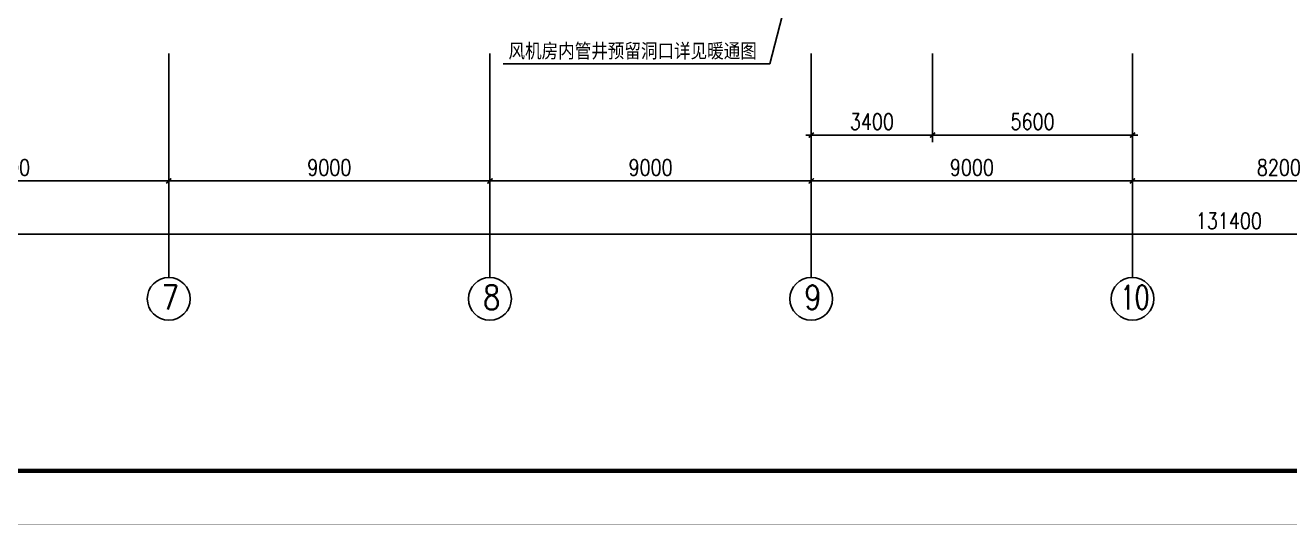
# Model space of a CAD drawing. Extents: x 953929 to 1132291, y -67290 to 107124.
# Drawn here: x 1024126 to 1059548, y -19038 to -5051 of the extents above; entities that cross this region are included whole.
import ezdxf

# ---------------------------------------------------------------- set-up
doc = ezdxf.new("R2010")
doc.units = 0
doc.header["$MEASUREMENT"] = 0
doc.layers.get('0').update_dxf_attribs({"linetype": 'CONTINUOUS'})
doc.layers.get('DEFPOINTS').update_dxf_attribs({"linetype": 'CONTINUOUS'})
doc.layers.add('DIM', color=7, linetype='CONTINUOUS')
doc.layers.add('WINDOWS', color=4, linetype='CONTINUOUS')
doc.styles.add('CHINA', font='SimSun.ttf', dxfattribs={"width": 0.85, "height": 150})
doc.styles.add('DIM_FONT', font='SIMPLEX.shx', dxfattribs={"width": 0.8})
doc.dimstyles.new('NORMAL', dxfattribs={"dimtxt": 450, "dimasz": 1, "dimexe": 150, "dimexo": 0, "dimgap": 150, "dimtad": 1, "dimdec": 0, "dimzin": 0, "dimdsep": 46, "dimtxsty": 'DIM_FONT', "dimblk1": '1', "dimblk2": '1', "dimsah": 1, "dimcen": 0, "dimclrd": 4, "dimclre": 4, "dimclrt": 4, "dimadec": 0, "dimazin": 0, "dimtfac": 1, "dimtdec": 0, "dimtmove": 0, "dimatfit": 3, "dimldrblk": '1', "dimfxl": 0, "dimtolj": 1, "dimtzin": 0, "dimarcsym": 0})

# ---------------------------------------------------------------- blocks, each defined once
blk = doc.blocks.new('1')
at = {"layer": 'DIM'}
for p, q in [((-150, 0), (150, 0)), ((0, -200), (0, 200))]:
    blk.add_line(p, q, dxfattribs=at)
at = {"layer": 'DIM', "const_width": 45}
blk.add_lwpolyline([(-71, -71), (71, 71)], dxfattribs=at)
blk = doc.blocks.new('*D48')
at = {"layer": 'DEFPOINTS', "color": 0}
for p in [(1055144, -5837), (1063344, -5837), (1055144, -9410)]:
    blk.add_point(p, dxfattribs=at)
at = {"layer": 'DIM', "color": 4}
for p, q in [((1055144, -5837), (1055144, -9560)), ((1063344, -5837), (1063344, -9560)), ((1063343, -9410), (1055145, -9410))]:
    blk.add_line(p, q, dxfattribs=at)
at = {"layer": 'DIM', "color": 4, "rotation": 180}
blk.add_blockref('1', (1055144, -9410), dxfattribs=at)
at = {"layer": 'DIM', "color": 4}
blk.add_blockref('1', (1063344, -9410), dxfattribs=at)
at = {"layer": 'DIM', "color": 4, "insert": (1059244, -9035), "char_height": 450, "attachment_point": 5, "style": 'DIM_FONT'}
blk.add_mtext('\\A1;8200', dxfattribs=at)
blk = doc.blocks.new('*D53')
at = {"layer": 'DEFPOINTS', "color": 0}
for p in [(1037144, -5837), (1046144, -5837), (1037144, -9410)]:
    blk.add_point(p, dxfattribs=at)
at = {"layer": 'DIM', "color": 4}
for p, q in [((1037144, -5837), (1037144, -9560)), ((1046144, -5837), (1046144, -9560)), ((1046143, -9410), (1037145, -9410))]:
    blk.add_line(p, q, dxfattribs=at)
at = {"layer": 'DIM', "color": 4, "rotation": 180}
blk.add_blockref('1', (1037144, -9410), dxfattribs=at)
at = {"layer": 'DIM', "color": 4}
blk.add_blockref('1', (1046144, -9410), dxfattribs=at)
at = {"layer": 'DIM', "color": 4, "insert": (1041644, -9035), "char_height": 450, "attachment_point": 5, "style": 'DIM_FONT'}
blk.add_mtext('\\A1;9000', dxfattribs=at)
blk = doc.blocks.new('*D52')
at = {"layer": 'DEFPOINTS', "color": 0}
for p in [(1046144, -5837), (1055144, -5837), (1046144, -9410)]:
    blk.add_point(p, dxfattribs=at)
at = {"layer": 'DIM', "color": 4}
for p, q in [((1046144, -5837), (1046144, -9560)), ((1055144, -5837), (1055144, -9560)), ((1055143, -9410), (1046145, -9410))]:
    blk.add_line(p, q, dxfattribs=at)
at = {"layer": 'DIM', "color": 4, "rotation": 180}
blk.add_blockref('1', (1046144, -9410), dxfattribs=at)
at = {"layer": 'DIM', "color": 4}
blk.add_blockref('1', (1055144, -9410), dxfattribs=at)
at = {"layer": 'DIM', "color": 4, "insert": (1050644, -9035), "char_height": 450, "attachment_point": 5, "style": 'DIM_FONT'}
blk.add_mtext('\\A1;9000', dxfattribs=at)
blk = doc.blocks.new('*D44')
at = {"layer": 'DEFPOINTS', "color": 0}
for p in [(1046144, -5837), (1049544, -5837), (1049544, -8125)]:
    blk.add_point(p, dxfattribs=at)
at = {"layer": 'DIM', "color": 4}
for p, q in [((1046144, -5837), (1046144, -8275)), ((1049544, -5837), (1049544, -8275)), ((1046145, -8125), (1049543, -8125))]:
    blk.add_line(p, q, dxfattribs=at)
at = {"layer": 'DIM', "color": 4, "rotation": 180}
blk.add_blockref('1', (1046144, -8125), dxfattribs=at)
at = {"layer": 'DIM', "color": 4}
blk.add_blockref('1', (1049544, -8125), dxfattribs=at)
at = {"layer": 'DIM', "color": 4, "insert": (1047844, -7750), "char_height": 450, "attachment_point": 5, "style": 'DIM_FONT'}
blk.add_mtext('\\A1;3400', dxfattribs=at)
blk = doc.blocks.new('*D51')
at = {"layer": 'DEFPOINTS', "color": 0}
for p in [(1049544, -5837), (1055144, -5837), (1055144, -8125)]:
    blk.add_point(p, dxfattribs=at)
at = {"layer": 'DIM', "color": 4}
for p, q in [((1049544, -5837), (1049544, -8275)), ((1055144, -5837), (1055144, -8275)), ((1049545, -8125), (1055143, -8125))]:
    blk.add_line(p, q, dxfattribs=at)
at = {"layer": 'DIM', "color": 4, "rotation": 180}
blk.add_blockref('1', (1049544, -8125), dxfattribs=at)
at = {"layer": 'DIM', "color": 4}
blk.add_blockref('1', (1055144, -8125), dxfattribs=at)
at = {"layer": 'DIM', "color": 4, "insert": (1052344, -7750), "char_height": 450, "attachment_point": 5, "style": 'DIM_FONT'}
blk.add_mtext('\\A1;5600', dxfattribs=at)
blk = doc.blocks.new('*D50')
at = {"layer": 'DEFPOINTS', "color": 0}
for p in [(1019144, -5837), (1028144, -5837), (1019144, -9410)]:
    blk.add_point(p, dxfattribs=at)
at = {"layer": 'DIM', "color": 4}
for p, q in [((1019144, -5837), (1019144, -9560)), ((1028144, -5837), (1028144, -9560)), ((1028143, -9410), (1019145, -9410))]:
    blk.add_line(p, q, dxfattribs=at)
at = {"layer": 'DIM', "color": 4, "rotation": 180}
blk.add_blockref('1', (1019144, -9410), dxfattribs=at)
at = {"layer": 'DIM', "color": 4}
blk.add_blockref('1', (1028144, -9410), dxfattribs=at)
at = {"layer": 'DIM', "color": 4, "insert": (1023644, -9035), "char_height": 450, "attachment_point": 5, "style": 'DIM_FONT'}
blk.add_mtext('\\A1;9000', dxfattribs=at)
blk = doc.blocks.new('*D49')
at = {"layer": 'DEFPOINTS', "color": 0}
for p in [(1028144, -5837), (1037144, -5837), (1028144, -9410)]:
    blk.add_point(p, dxfattribs=at)
at = {"layer": 'DIM', "color": 4}
for p, q in [((1028144, -5837), (1028144, -9560)), ((1037144, -5837), (1037144, -9560)), ((1037143, -9410), (1028145, -9410))]:
    blk.add_line(p, q, dxfattribs=at)
at = {"layer": 'DIM', "color": 4, "rotation": 180}
blk.add_blockref('1', (1028144, -9410), dxfattribs=at)
at = {"layer": 'DIM', "color": 4}
blk.add_blockref('1', (1037144, -9410), dxfattribs=at)
at = {"layer": 'DIM', "color": 4, "insert": (1032644, -9035), "char_height": 450, "attachment_point": 5, "style": 'DIM_FONT'}
blk.add_mtext('\\A1;9000', dxfattribs=at)
blk = doc.blocks.new('*D38')
at = {"layer": 'DEFPOINTS', "color": 0}
for p in [(992144, -5837), (1123544, -5837), (1123544, -10903)]:
    blk.add_point(p, dxfattribs=at)
at = {"layer": 'DIM', "color": 4}
for p, q in [((992144, -5837), (992144, -11053)), ((1123544, -5837), (1123544, -11053)), ((992145, -10903), (1123543, -10903))]:
    blk.add_line(p, q, dxfattribs=at)
at = {"layer": 'DIM', "color": 4, "rotation": 180}
blk.add_blockref('1', (992144, -10903), dxfattribs=at)
at = {"layer": 'DIM', "color": 4}
blk.add_blockref('1', (1123544, -10903), dxfattribs=at)
at = {"layer": 'DIM', "color": 4, "insert": (1057844, -10528), "char_height": 450, "attachment_point": 5, "style": 'DIM_FONT'}
blk.add_mtext('\\A1;131400', dxfattribs=at)

msp = doc.modelspace()

# ---------------------------------------------------------------- linework, layer by layer
for points, const_width in [([(1132285.366, -19031.938), (953935.366, -19031.938), (953935.366, 107118.062), (1132285.366, 107118.062)], 12), ([(1130785.366, 105618.062), (1130785.366, -17531.938), (957685.366, -17531.938), (957685.366, 105618.062)], 120)]:
    msp.add_lwpolyline(points, close=True, dxfattribs=dict(const_width=const_width))
at = {"layer": 'DIM'}
for p, q in [((1028143.554, -5836.887), (1028143.554, -12111.57)), ((1037143.554, -5836.887), (1037143.554, -12111.57)), ((1046143.554, -5836.887), (1046143.554, -12111.57)), ((1055143.554, -5836.887), (1055143.554, -12111.57))]:
    msp.add_line(p, q, dxfattribs=at)
for centre in [(1028143.554, -12711.57), (1037143.554, -12711.57), (1046143.554, -12711.57), (1055143.554, -12711.57)]:
    msp.add_circle(centre, 600, dxfattribs=at)
at = {"layer": 'WINDOWS'}
for p, q in [((1045537.774, -3984.843), (1044986.136, -6126.075)), ((1044986.136, -6126.075), (1037517.903, -6126.075))]:
    msp.add_line(p, q, dxfattribs=at)

# ---------------------------------------------------------------- texts
at = {"layer": 'DIM'}
for s, height, style, width, p in [('风机房内管井预留洞口详见暖通图', 400, 'CHINA', 0.85, (1037662.65, -5965.881)), ('7', 675, 'DIM_FONT', 0.85, (1027944.282, -13007.719)), ('8', 675, 'DIM_FONT', 0.85, (1036944.282, -13007.719)), ('9', 675, 'DIM_FONT', 0.85, (1045944.282, -13007.719)), ('10', 675, 'DIM_FONT', 0.7, (1054803.165, -13007.719))]:
    msp.add_text(s, height=height, dxfattribs=dict(at, style=style, width=width)).set_placement(p)

# ---------------------------------------------------------------- dimensions: what is measured, and where the dimension line sits
for base, p1, p2, picture, middle in [((1123543.554, -10902.713), (992143.554, -5836.887), (1123543.554, -5836.887), '*D38', (1057843.554, -10527.713)), ((1019143.554, -9409.554), (1028143.554, -5836.887), (1019143.554, -5836.887), '*D50', (1023643.554, -9034.554)), ((1028143.554, -9409.554), (1037143.554, -5836.887), (1028143.554, -5836.887), '*D49', (1032643.554, -9034.554)), ((1037143.554, -9409.554), (1046143.554, -5836.887), (1037143.554, -5836.887), '*D53', (1041643.554, -9034.554)), ((1046143.554, -9409.554), (1055143.554, -5836.887), (1046143.554, -5836.887), '*D52', (1050643.554, -9034.554)), ((1049543.554, -8124.621), (1046143.554, -5836.887), (1049543.554, -5836.887), '*D44', (1047843.554, -7749.621)), ((1055143.554, -8124.621), (1049543.554, -5836.887), (1055143.554, -5836.887), '*D51', (1052343.554, -7749.621)), ((1055143.554, -9409.554), (1063343.554, -5836.887), (1055143.554, -5836.887), '*D48', (1059243.554, -9034.554))]:
    dim = msp.add_linear_dim(base=base, p1=p1, p2=p2, dimstyle='NORMAL', override={"dimtmove": 1}, dxfattribs=at)
    dim.commit()
    dim.dimension.update_dxf_attribs({"geometry": picture, "text_midpoint": middle})

doc.saveas('drawing.dxf')
